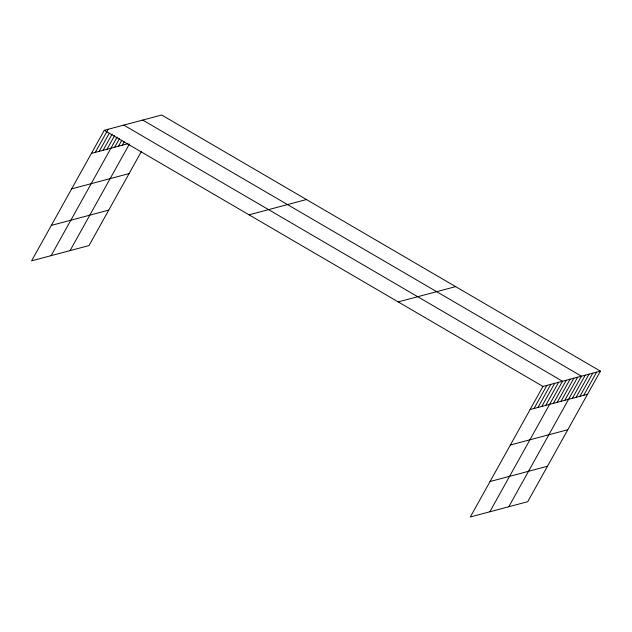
<?xml version="1.0" encoding="UTF-8"?>
<svg xmlns="http://www.w3.org/2000/svg" width="632" height="632" viewBox="0 0 632 632"><rect width="100%" height="100%" fill="white"/><g stroke="black" fill="none" stroke-linecap="round" stroke-linejoin="round"><path stroke-width="0.95" d="M600.4 371.15L542.975 386.436L470.311 516.984L527.736 501.697L600.4 371.15L161.689 115.016L104.264 130.303L31.6 260.85L89.025 245.564L141.299 151.641M95.298 152.375L108.167 129.26M99.208 151.34L109.21 133.36M103.111 150.298L112.164 134.031M107.013 149.263L114.637 135.564M51.121 255.652L117.118 137.089M114.708 147.209L119.472 138.653M118.5 146.205L121.834 140.209M122.292 145.194L124.196 141.773M70.073 250.604L129.402 144.025M534.016 408.509L546.878 385.394M537.919 407.474L550.788 384.359M541.822 406.431L554.691 383.316M545.732 405.396L558.593 382.281M489.839 511.786L562.496 381.238L123.785 125.104M553.427 403.342L566.288 380.227M557.211 402.339L570.08 379.224M561.003 401.328L573.872 378.213M564.795 400.317L577.656 377.201M508.792 506.738L581.448 376.198L142.737 120.064M572.371 398.302L585.24 375.187M576.163 397.291L589.032 374.176M579.955 396.288L592.816 373.172M583.747 395.277L596.608 372.161M91.395 153.418L127.972 143.685M71.661 188.873L129.086 173.587M51.334 225.395L108.759 210.108M249.04 214.825L306.465 199.546M398.2 301.914L455.625 286.628M530.106 409.552L587.531 394.265M510.38 445.007L567.805 429.721M490.045 481.529L547.47 466.242M104.264 130.303L542.975 386.436"/></g></svg>
